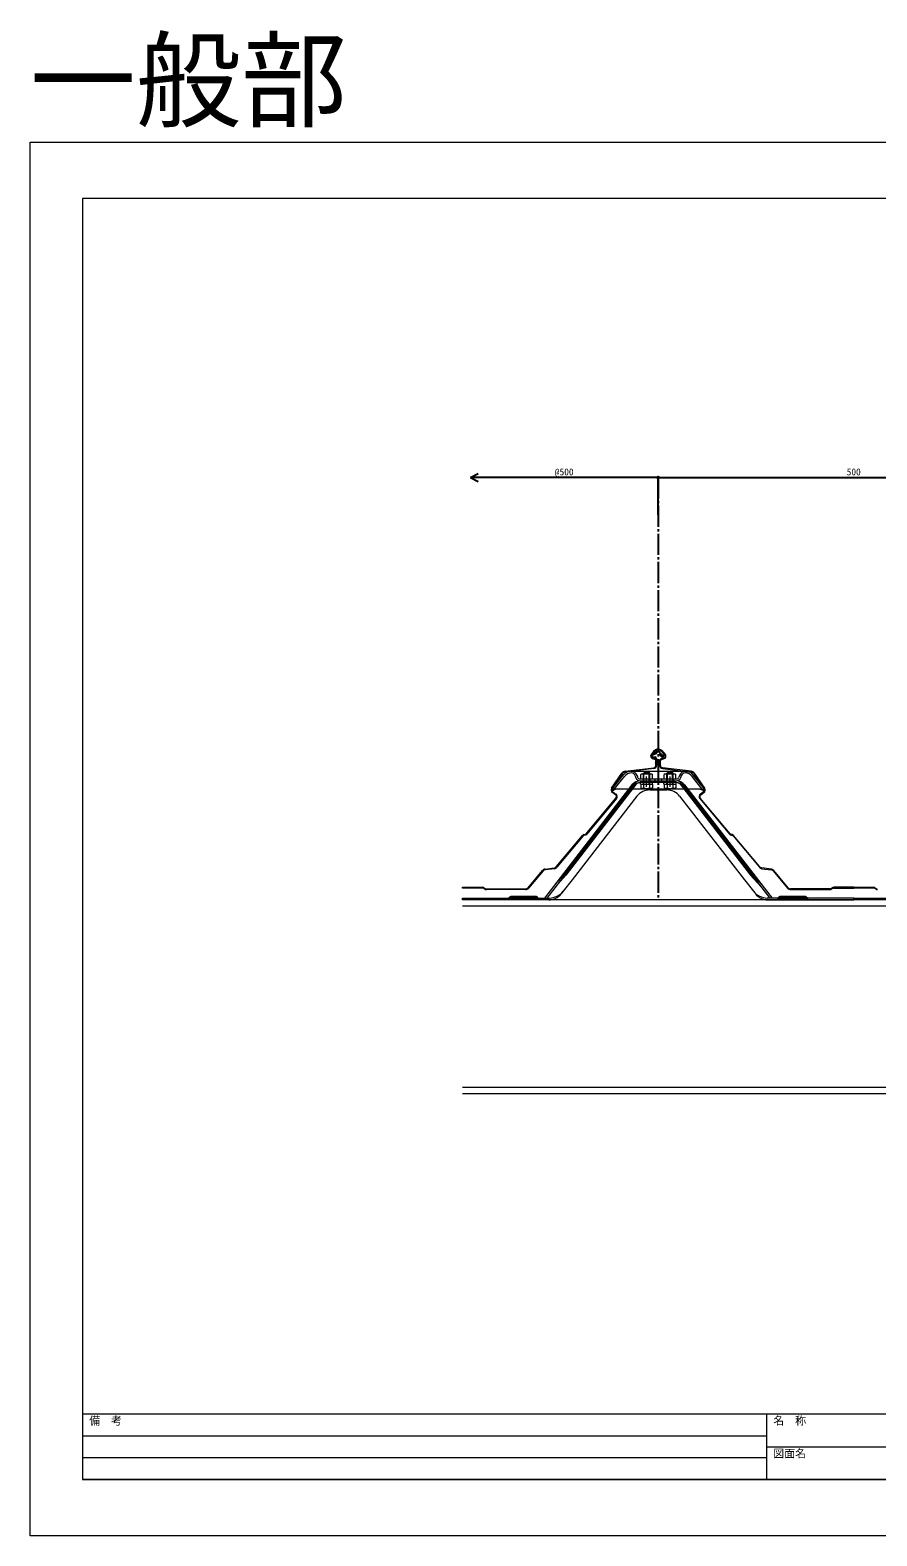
# Model space of a CAD drawing. Units: millimetres at full size, sheet at 1:3; details may follow other scales. Extents: x -1262 to 1258, y -891 to 1034.
# Drawn here: x -1262 to -179, y -891 to 1034 of the extents above; entities that cross this region are included whole.
import ezdxf
from ezdxf.enums import TextEntityAlignment as Align

# ---------------------------------------------------------------- set-up
doc = ezdxf.new("R2010")
doc.units = ezdxf.units.MM
doc.header["$LTSCALE"] = 3
doc.linetypes.add('CHAIN2', pattern=[12, 9, -1, 1, -1])
for name, color, linetype, lineweight in [('0-0_補助1', 4, 'Continuous', 5), ('0-4_寸法線1', 5, 'Continuous', 25), ('0-B_屋根1', 6, 'Continuous', 20), ('2-A_タイトフレーム', 3, 'Continuous', 9), ('3-F_シーリング1', 134, 'Continuous', 30), ('4-2_H鋼1', 2, 'Continuous', 18), ('5-B_枠2', 4, 'Continuous', 5)]:
    doc.layers.add(name, color=color, linetype=linetype, lineweight=lineweight)
doc.layers.add('D-C_補助線1', color=4, linetype='Continuous')
doc.styles.add('Arial', font='')
doc.styles.add('ＭＳ ゴシック', font='')
doc.styles.get('Arial').set_extended_font_data('Arial')
doc.styles.get('ＭＳ ゴシック').set_extended_font_data('MS Gothic')

msp = doc.modelspace()

# ---------------------------------------------------------------- linework, layer by layer
at = {"layer": '0-0_補助1'}
for p, q in [((-1194.647, 819), (-1194.647, -819)), ((1191.647, 819), (-1194.647, 819)), ((-1194.647, -735), (1191.647, -735)), ((-320.3, -735), (-320.3, -819)), ((-1194.647, -763), (-320.3, -763)), ((-320.3, -777), (651.647, -777)), ((-1194.647, -791), (-320.3, -791)), ((-1194.647, -819), (1191.647, -819)), ((1191.647, -819), (-1194.647, -819))]:
    msp.add_line(p, q, dxfattribs=at)
at = {"layer": '0-4_寸法線1'}
for p, q in [((-698.821, 462.211), (-688.821, 467.211)), ((-698.821, 462.211), (-688.821, 457.211)), ((-458.821, 462.211), (-698.821, 462.211)), ((-698.821, 462.149), (-698.821, 462.031)), ((-458.821, 414.274), (-458.821, 462.391)), ((-458.821, 462.211), (41.179, 462.211)), ((-458.821, 462.149), (-458.821, 462.031))]:
    msp.add_line(p, q, dxfattribs=at)
at = {"layer": '0-4_寸法線1', "linetype": 'CHAIN2'}
msp.add_line((-458.821, 462.211), (-458.821, -77.789), dxfattribs=at)
at = {"layer": '0-4_寸法線1'}
msp.add_circle((-458.821, 462.211), 1.05, dxfattribs=at)
msp.add_circle((-458.821, 462.211), 1.05, dxfattribs=at)
at = {"layer": '0-B_屋根1'}
for p, q in [((-466.337, 102.892), (-462.15, 101.59)), ((-461.853, 102.545), (-466.04, 103.847)), ((-465.321, 105.011), (-462.821, 105.011)), ((-462.821, 104.011), (-465.321, 104.011)), ((-461.821, 93.875), (-461.821, 103.011)), ((-460.821, 103.011), (-460.821, 93.875)), ((-458.821, 115.211), (-459.721, 115.211)), ((-459.497, 114.211), (-458.821, 114.211)), ((-456.821, 100.382), (-456.821, 93.875)), ((-456.752, 109.758), (-456.198, 108.224)), ((-455.821, 93.875), (-455.821, 100.382)), ((-455.812, 110.097), (-455.379, 108.9)), ((-451.209, 103.644), (-455.433, 102.286)), ((-455.127, 101.334), (-450.903, 102.692)), ((-518.303, 64.767), (-505.358, 83.936)), ((-504.529, 83.376), (-517.474, 64.208)), ((-501.095, 86.536), (-464.466, 90.896)), ((-464.348, 89.903), (-500.977, 85.543)), ((-453.294, 89.903), (-416.666, 85.543)), ((-416.547, 86.536), (-453.176, 90.896)), ((-413.113, 83.376), (-400.168, 64.208)), ((-399.34, 64.767), (-412.284, 83.936)), ((-513.356, 56.6), (-517.226, 59.214)), ((-516.667, 60.043), (-512.797, 57.429)), ((-400.976, 60.043), (-404.846, 57.429)), ((-404.286, 56.6), (-400.416, 59.214)), ((-511.971, 51.543), (-550.132, 6.064)), ((-405.671, 51.543), (-367.51, 6.064)), ((-366.744, 6.707), (-404.905, 52.186)), ((-589.005, -35.595), (-555.326, 4.542)), ((-554.559, 3.899), (-588.239, -36.238)), ((-551.595, 5.111), (-553.584, 4.535)), ((-366.047, 5.111), (-364.058, 4.535)), ((-363.78, 5.495), (-365.769, 6.072)), ((-363.083, 3.899), (-329.404, -36.238)), ((-328.638, -35.595), (-362.317, 4.542)), ((-603.412, -38.537), (-591.552, -36.99)), ((-591.422, -37.982), (-603.283, -39.529)), ((-326.22, -37.982), (-314.359, -39.529)), ((-314.23, -38.537), (-326.091, -36.99)), ((-625.122, -62.36), (-606.596, -40.281)), ((-605.83, -40.924), (-624.356, -63.003)), ((-311.813, -40.924), (-293.286, -63.003)), ((-292.52, -62.36), (-311.047, -40.281)), ((-679.691, -64.472), (-682.635, -63)), ((-682.188, -62.106), (-679.243, -63.578)), ((-678.349, -63.789), (-628.186, -63.789)), ((-628.186, -64.789), (-678.349, -64.789)), ((-239.293, -63.789), (-289.456, -63.789)), ((-289.456, -64.789), (-239.293, -64.789)), ((-235.455, -62.106), (-238.399, -63.578)), ((-237.952, -64.472), (-235.007, -63)), ((-208.821, -61.789), (-234.113, -61.789)), ((-179.691, -64.472), (-182.635, -63)), ((-182.188, -62.106), (-179.244, -63.578))]:
    msp.add_line(p, q, dxfattribs=at)
for points in [[(-466.076, 107.863), (-462.769, 109.207), (-461.315, 111.015)], [(-460.535, 110.389), (-462.153, 108.378), (-465.7, 106.937)], [(-461.477, 100.39), (-462.464, 96.49), (-461.495, 96.244), (-460.508, 100.144)], [(-454.338, 104.909), (-457.061, 107.412), (-456.383, 108.149), (-453.659, 105.642)], [(-453.042, 106.426), (-456.198, 108.224), (-456.752, 109.758)], [(-455.812, 110.097), (-455.379, 108.9), (-452.506, 107.271)], [(-553.863, 5.495), (-551.289, 6.241), (-512.737, 52.186)], [(-683.529, -62.789), (-708.821, -62.789), (-708.821, -61.789), (-683.529, -61.789)], [(-234.113, -62.789), (-208.821, -62.789), (-208.821, -61.789)], [(-183.53, -62.789), (-208.821, -62.789), (-208.821, -61.789), (-183.53, -61.789)]]:
    msp.add_lwpolyline(points, dxfattribs=at)
for centre, radius, start, end in [((-465.446, 105.757), 3, 152.3059, 252.73149), ((-452.225, 99.029), 17.834, 114.85353, 152.90711), ((-465.446, 105.757), 2, 153.88999, 252.73245), ((-465.321, 106.011), 2, 112.17758, 269.99958), ((-452.225, 99.029), 16.834, 115.59267, 153.13098), ((-465.321, 106.011), 1, 112.25568, 269.99723), ((-462.821, 103.011), 2, 0.00034, 90), ((-462.821, 103.011), 1, 0, 90), ((-462.447, 100.635), 1, 345.8, 72.72865), ((-462.447, 100.635), 2, 345.8, 72.72843), ((-458.823, 108.997), 3.207, 20.0769, 140.98235), ((-458.821, 109.01), 2.2, 19.8741, 141.18971), ((-458.82, 112.216), 2.995, 66.57536, 90.0188), ((-458.821, 112.212), 1.999, 66.57715, 89.99521), ((-464.382, 99.363), 16, 25.93718, 66.59444), ((-464.382, 99.363), 17, 26.54208, 66.59444), ((-454.821, 100.382), 2, 107.81598, 180), ((-454.821, 100.382), 1, 107.81574, 180), ((-453.321, 106.011), 1.5, 227.30688, 57.10469), ((-453.321, 106.011), 1.5, 227.30688, 227.38289), ((-453.321, 106.011), 0.5, 227.51087, 56.11639), ((-451.821, 105.548), 2, 287.81273, 24.00079), ((-451.821, 105.548), 3, 287.81508, 28.07475), ((-500.385, 80.578), 6, 96.78889, 145.96789), ((-500.386, 80.578), 5, 96.78897, 145.96798), ((-464.821, 93.875), 3, 276.78889, 360), ((-464.821, 93.875), 4, 276.78897, 0.00034), ((-452.821, 93.875), 4, 180, 263.21103), ((-452.821, 93.875), 3, 180, 263.21099), ((-417.257, 80.578), 5, 34.03215, 83.21103), ((-417.257, 80.578), 6, 34.03194, 83.21099), ((-514.988, 62.529), 4, 145.96789, 235.96851), ((-514.988, 62.529), 3, 145.96798, 235.96851), ((-402.655, 62.529), 3, 304.03234, 34.03215), ((-402.655, 62.529), 4, 304.03192, 34.03194), ((-515.035, 54.114), 3, 320.00001, 55.96851), ((-515.035, 54.114), 4, 319.99997, 55.96851), ((-402.607, 54.114), 4, 124.03234, 219.99999), ((-402.607, 54.114), 3, 124.03192, 220.00003), ((-553.027, 2.614), 3, 106.16424, 139.99997), ((-553.027, 2.614), 2, 106.16519, 139.99997), ((-552.43, 7.993), 3, 286.16519, 319.99997), ((-365.212, 7.993), 3, 219.99999, 253.83529), ((-365.212, 7.993), 2, 220.00003, 253.83481), ((-364.615, 2.614), 2, 40.00003, 73.83529), ((-364.615, 2.614), 3, 39.99998, 73.83481), ((-592.069, -33.024), 4, 277.42953, 319.99997), ((-592.069, -33.024), 5, 277.42957, 319.99997), ((-325.573, -33.024), 5, 220.00003, 262.57043), ((-325.573, -33.024), 4, 219.99998, 262.57047), ((-602.766, -43.495), 5, 97.42953, 139.99996), ((-602.766, -43.495), 4, 97.42957, 139.99998), ((-314.877, -43.495), 4, 40.00002, 82.57043), ((-314.877, -43.495), 5, 39.99994, 82.57047), ((-683.529, -64.789), 3, 63.43399, 90), ((-683.529, -64.789), 2, 63.43495, 90), ((-678.349, -61.789), 3, 243.43495, 270), ((-678.349, -61.789), 2, 243.43399, 270), ((-628.186, -59.789), 4, 270, 319.99996), ((-628.186, -59.789), 5, 270, 319.99998), ((-289.456, -59.789), 5, 220.00002, 270), ((-289.456, -59.789), 4, 219.99994, 270), ((-239.293, -61.789), 2, 270, 296.5665), ((-239.293, -61.789), 3, 270, 296.56505), ((-234.113, -64.789), 3, 90, 116.5665), ((-234.113, -64.789), 2, 90, 116.56505), ((-183.53, -64.789), 3, 63.43399, 90), ((-183.53, -64.789), 2, 63.43495, 90), ((-178.349, -61.789), 3, 243.43495, 270)]:
    msp.add_arc(centre, radius, start, end, dxfattribs=at)
at = {"layer": '2-A_タイトフレーム'}
for p, q in [((-518.128, 63.166), (-503.825, 81.235)), ((-514.823, 63.636), (-502.022, 79.808)), ((-493.412, 86.736), (-424.8, 86.736)), ((-487.999, 80.522), (-487.192, 78.075)), ((-485.815, 81.243), (-485.008, 78.796)), ((-479.878, 83.236), (-481.134, 82.511)), ((-481.134, 76.736), (-481.134, 82.511)), ((-479.878, 83.236), (-467.378, 83.236)), ((-477.628, 83.936), (-469.628, 83.936)), ((-477.628, 70.136), (-477.628, 83.936)), ((-477.381, 76.736), (-477.381, 82.511)), ((-477.003, 70.136), (-477.003, 84.561)), ((-473.628, 66.781), (-473.628, 79.853)), ((-469.628, 83.936), (-470.828, 85.136)), ((-470.253, 70.136), (-470.253, 84.561)), ((-469.875, 76.736), (-469.875, 82.511)), ((-469.628, 70.136), (-469.628, 83.936)), ((-467.378, 83.236), (-466.122, 82.511)), ((-466.122, 76.736), (-466.122, 82.511)), ((-449.878, 83.236), (-451.134, 82.511)), ((-451.134, 76.736), (-451.134, 82.511)), ((-449.878, 83.236), (-437.378, 83.236)), ((-447.628, 83.936), (-439.628, 83.936)), ((-447.628, 70.136), (-447.628, 83.936)), ((-447.381, 76.736), (-447.381, 82.511)), ((-447.003, 70.136), (-447.003, 84.561)), ((-443.628, 66.781), (-443.628, 79.727)), ((-439.628, 83.936), (-440.828, 85.136)), ((-440.253, 70.136), (-440.253, 84.561)), ((-439.875, 76.736), (-439.875, 82.511)), ((-439.628, 70.136), (-439.628, 83.936)), ((-437.378, 83.236), (-436.122, 82.511)), ((-436.122, 76.736), (-436.122, 82.511)), ((-431.441, 81.243), (-432.248, 78.796)), ((-429.257, 80.522), (-430.064, 78.075)), ((-402.433, 63.636), (-415.234, 79.808)), ((-399.128, 63.166), (-413.431, 81.235)), ((-492.332, 69.003), (-604.128, -75.489)), ((-490.512, 67.595), (-601.22, -75.489)), ((-488.935, 70.827), (-578.409, -44.813)), ((-487.116, 69.419), (-576.59, -46.221)), ((-518.016, 63.188), (-518.128, 63.166)), ((-518.128, 63.166), (-516.325, 61.738)), ((-516.275, 61.785), (-516.325, 61.738)), ((-405.128, 63.734), (-512.329, 63.734)), ((-482.209, 74.436), (-435.047, 74.436)), ((-482.159, 76.736), (-435.047, 76.736)), ((-435.676, 72.136), (-481.58, 72.136)), ((-481.328, 70.136), (-481.328, 72.136)), ((-481.328, 70.136), (-465.928, 70.136)), ((-481.134, 70.136), (-481.134, 65.303)), ((-481.134, 65.303), (-479.978, 64.636)), ((-479.978, 64.636), (-467.278, 64.636)), ((-477.878, 76.736), (-477.878, 72.136)), ((-477.381, 70.136), (-477.381, 65.303)), ((-469.875, 70.136), (-469.875, 65.303)), ((-469.378, 76.736), (-469.378, 72.136)), ((-469.341, 62.686), (-447.915, 62.686)), ((-466.122, 65.303), (-467.278, 64.636)), ((-466.122, 70.136), (-466.122, 65.303)), ((-465.928, 70.136), (-465.928, 72.136)), ((-462.878, 76.736), (-462.878, 74.436)), ((-454.378, 76.736), (-454.378, 74.436)), ((-451.328, 70.136), (-451.328, 72.136)), ((-451.328, 70.136), (-435.928, 70.136)), ((-451.134, 70.136), (-451.134, 65.303)), ((-451.134, 65.303), (-449.978, 64.636)), ((-449.978, 64.636), (-437.278, 64.636)), ((-447.878, 76.736), (-447.878, 72.136)), ((-447.381, 70.136), (-447.381, 65.303)), ((-439.875, 70.136), (-439.875, 65.303)), ((-439.378, 76.736), (-439.378, 72.136)), ((-436.122, 65.303), (-437.278, 64.636)), ((-436.122, 70.136), (-436.122, 65.303)), ((-435.928, 70.136), (-435.928, 72.136)), ((-430.14, 69.419), (-340.666, -46.221)), ((-428.321, 70.827), (-338.847, -44.813)), ((-426.744, 67.595), (-316.036, -75.489)), ((-424.925, 69.003), (-313.128, -75.489)), ((-400.981, 61.785), (-400.931, 61.738)), ((-399.128, 63.166), (-400.931, 61.738)), ((-399.24, 63.188), (-399.128, 63.166)), ((-485.95, 54.537), (-568.657, -52.359)), ((-431.306, 54.537), (-348.599, -52.359)), ((-578.409, -44.813), (-591.889, -59.671)), ((-576.59, -46.221), (-590.07, -61.078)), ((-568.657, -52.359), (-580.237, -66.835)), ((-348.599, -52.359), (-337.019, -66.835)), ((-340.666, -46.221), (-327.186, -61.078)), ((-338.847, -44.813), (-325.367, -59.671)), ((-580.237, -66.835), (-582.707, -70.028))]:
    msp.add_line(p, q, dxfattribs=at)
for points in [[(-477.628, 83.936), (-476.428, 85.136), (-470.828, 85.136)], [(-447.628, 83.936), (-446.428, 85.136), (-440.828, 85.136)], [(-512.128, 63.734), (-512.215, 63.735), (-512.304, 63.735), (-512.395, 63.736), (-512.489, 63.736), (-512.588, 63.737), (-512.693, 63.736), (-512.804, 63.735), (-512.924, 63.734), (-513.052, 63.732), (-513.191, 63.729), (-513.341, 63.726), (-513.501, 63.722), (-513.67, 63.716), (-513.847, 63.71), (-514.031, 63.702), (-514.22, 63.692), (-514.414, 63.681), (-514.612, 63.668), (-514.811, 63.654), (-515.011, 63.637), (-515.212, 63.619), (-515.411, 63.598), (-515.608, 63.576), (-515.803, 63.553), (-515.994, 63.528), (-516.181, 63.503), (-516.362, 63.478), (-516.537, 63.452), (-516.705, 63.426), (-516.865, 63.4), (-517.016, 63.375), (-517.16, 63.351), (-517.296, 63.327), (-517.426, 63.303), (-517.551, 63.279), (-517.672, 63.256), (-517.789, 63.234), (-517.904, 63.211), (-518.016, 63.188)], [(-512.128, 63.734), (-512.216, 63.722), (-512.304, 63.709), (-512.394, 63.696), (-512.485, 63.682), (-512.579, 63.667), (-512.677, 63.649), (-512.779, 63.63), (-512.885, 63.608), (-512.996, 63.584), (-513.114, 63.556), (-513.238, 63.525), (-513.367, 63.49), (-513.502, 63.451), (-513.64, 63.409), (-513.781, 63.363), (-513.924, 63.312), (-514.069, 63.258), (-514.213, 63.199), (-514.357, 63.135), (-514.499, 63.067), (-514.639, 62.995), (-514.776, 62.918), (-514.909, 62.839), (-515.038, 62.759), (-515.162, 62.677), (-515.281, 62.595), (-515.395, 62.514), (-515.502, 62.435), (-515.602, 62.359), (-515.695, 62.286), (-515.781, 62.218), (-515.859, 62.154), (-515.931, 62.094), (-515.997, 62.037), (-516.059, 61.983), (-516.117, 61.931), (-516.172, 61.881), (-516.224, 61.833), (-516.275, 61.785)], [(-405.128, 63.734), (-405.041, 63.735), (-404.952, 63.735), (-404.861, 63.736), (-404.767, 63.736), (-404.668, 63.737), (-404.563, 63.736), (-404.452, 63.735), (-404.332, 63.734), (-404.204, 63.732), (-404.065, 63.729), (-403.915, 63.726), (-403.755, 63.722), (-403.586, 63.716), (-403.409, 63.71), (-403.225, 63.702), (-403.036, 63.692), (-402.842, 63.681), (-402.644, 63.668), (-402.445, 63.654), (-402.245, 63.637), (-402.044, 63.619), (-401.845, 63.598), (-401.648, 63.576), (-401.453, 63.553), (-401.262, 63.528), (-401.075, 63.503), (-400.894, 63.478), (-400.719, 63.452), (-400.551, 63.426), (-400.391, 63.4), (-400.24, 63.375), (-400.096, 63.351), (-399.96, 63.327), (-399.83, 63.303), (-399.705, 63.279), (-399.584, 63.256), (-399.467, 63.234), (-399.352, 63.211), (-399.24, 63.188)], [(-405.128, 63.734), (-405.04, 63.722), (-404.952, 63.709), (-404.862, 63.696), (-404.771, 63.682), (-404.677, 63.667), (-404.579, 63.649), (-404.477, 63.63), (-404.371, 63.608), (-404.26, 63.584), (-404.142, 63.556), (-404.018, 63.525), (-403.889, 63.49), (-403.754, 63.451), (-403.616, 63.409), (-403.475, 63.363), (-403.332, 63.312), (-403.187, 63.258), (-403.043, 63.199), (-402.899, 63.135), (-402.757, 63.067), (-402.617, 62.995), (-402.48, 62.918), (-402.347, 62.839), (-402.218, 62.759), (-402.094, 62.677), (-401.975, 62.595), (-401.861, 62.514), (-401.754, 62.435), (-401.654, 62.359), (-401.561, 62.286), (-401.476, 62.218), (-401.397, 62.154), (-401.325, 62.094), (-401.259, 62.037), (-401.197, 61.983), (-401.139, 61.931), (-401.084, 61.881), (-401.032, 61.833), (-400.981, 61.785)], [(-598.525, -77.789), (-708.821, -77.789), (-708.821, -75.489), (-597.874, -75.489)], [(-318.731, -77.789), (-208.821, -77.789), (-208.821, -75.489), (-319.382, -75.489)], [(-98.525, -77.789), (-208.821, -77.789), (-208.821, -75.489), (-97.874, -75.489)]]:
    msp.add_lwpolyline(points, dxfattribs=at)
for centre, radius, start, end in [((-492.456, 72.236), 14.5, 90, 141.63658), ((-492.456, 72.236), 12.2, 92.66953, 141.63658), ((-493.412, 78.736), 5.7, 18.26289, 86.09409), ((-493.412, 78.736), 8, 18.26289, 87.07932), ((-482.159, 79.736), 5.3, 198.26289, 270), ((-482.159, 79.736), 3, 198.26289, 270), ((-479.257, 79.261), 3.753, 59.99996, 120.00004), ((-473.628, 73.159), 10.076, 68.13455, 111.86545), ((-467.999, 79.261), 3.753, 59.99996, 120.00004), ((-449.257, 79.261), 3.753, 59.99996, 120.00004), ((-443.628, 73.159), 10.076, 68.13455, 111.86545), ((-437.999, 79.261), 3.753, 59.99996, 120.00004), ((-435.097, 79.736), 3, 270, 341.73711), ((-435.097, 79.736), 5.3, 270, 341.73711), ((-423.844, 78.736), 8, 92.92068, 161.73711), ((-423.844, 78.736), 5.7, 93.90591, 161.73711), ((-424.8, 72.236), 14.5, 38.36342, 90), ((-424.8, 72.236), 12.2, 38.36342, 87.33047), ((-481.259, 60.436), 14, 90, 142.27008), ((-481.259, 60.436), 11.7, 90, 142.27008), ((-481.58, 65.136), 9.3, 98.70234, 142.27008), ((-481.58, 65.136), 7, 90, 142.27008), ((-469.341, 41.686), 21, 90, 142.27008), ((-479.257, 68.553), 3.753, 240.00023, 299.99978), ((-473.628, 75.524), 10.888, 249.83899, 290.16101), ((-467.999, 68.553), 3.753, 240.00023, 299.99977), ((-449.257, 68.553), 3.753, 240.00023, 299.99978), ((-447.915, 41.686), 21, 37.72992, 90), ((-443.628, 75.524), 10.888, 249.83899, 290.16101), ((-437.999, 68.553), 3.753, 240.00023, 299.99977), ((-435.997, 60.436), 14, 37.72992, 90), ((-435.997, 60.436), 11.7, 37.72992, 90), ((-435.676, 65.136), 7, 37.72992, 90), ((-435.676, 65.136), 9.3, 37.72992, 81.29766), ((-598.525, -57.789), 20, 270, 322.27008), ((-597.874, -53.189), 22.3, 270, 322.27008), ((-319.382, -53.189), 22.3, 217.72992, 270), ((-318.731, -57.789), 20, 217.72992, 270)]:
    msp.add_arc(centre, radius, start, end, dxfattribs=at)
at = {"layer": '3-F_シーリング1'}
for centre, start, end in [((-645.926, -77.24), 348.88023, 186.89374), ((-643.407, -77.24), 348.88023, 186.89374), ((-640.888, -77.24), 348.88023, 186.89374), ((-638.37, -77.24), 348.88023, 186.89374), ((-635.851, -77.24), 348.88023, 186.89374), ((-633.333, -77.24), 348.88023, 186.89374), ((-630.814, -77.24), 348.88023, 186.89374), ((-628.295, -77.24), 348.88023, 186.89374), ((-625.777, -77.24), 348.88023, 186.89374), ((-623.258, -77.24), 348.88023, 186.89374), ((-620.74, -77.24), 348.88023, 186.89374), ((-618.221, -77.24), 348.88023, 186.89374), ((-615.702, -77.24), 348.88023, 186.89374), ((-301.94, -77.24), 353.10626, 191.11977), ((-299.422, -77.24), 353.10626, 191.11977), ((-296.903, -77.24), 353.10626, 191.11977), ((-294.384, -77.24), 353.10626, 191.11977), ((-291.866, -77.24), 353.10626, 191.11977), ((-289.347, -77.24), 353.10626, 191.11977), ((-286.829, -77.24), 353.10626, 191.11977), ((-284.31, -77.24), 353.10626, 191.11977), ((-281.792, -77.24), 353.10626, 191.11977), ((-279.273, -77.24), 353.10626, 191.11977), ((-276.754, -77.24), 353.10626, 191.11977), ((-274.236, -77.24), 353.10626, 191.11977), ((-271.717, -77.24), 353.10626, 191.11977)]:
    msp.add_arc(centre, 3.441, start, end, dxfattribs=at)
at = {"layer": '4-2_H鋼1'}
for p, q in [((791.311, -77.789), (-708.821, -77.789)), ((791.311, -85.789), (-708.821, -85.789)), ((791.311, -317.789), (-708.821, -317.789)), ((791.311, -325.789), (-708.821, -325.789))]:
    msp.add_line(p, q, dxfattribs=at)
at = {"layer": '5-B_枠2'}
msp.add_lwpolyline([(-1261.5, 891), (1258.5, 891), (1258.5, -891), (-1261.5, -891)], close=True, dxfattribs=at)

# ---------------------------------------------------------------- texts
at = {"layer": '0-0_補助1', "style": 'Arial'}
for s, p in [('備\u3000考', (-1185.974, -751.913)), ('名\u3000称', (-311.626, -751.913)), ('図面名', (-311.626, -793.913))]:
    msp.add_text(s, height=10.23, dxfattribs=at).set_placement(p, align=Align.BOTTOM_LEFT)
at = {"layer": '0-4_寸法線1', "style": 'ＭＳ ゴシック'}
for s, p in [('@500', (-590.821, 462.211)), ('500', (-217.821, 462.211))]:
    msp.add_text(s, height=8.798, dxfattribs=at).set_placement(p, align=Align.BOTTOM_LEFT)
at = {"layer": 'D-C_補助線1', "style": 'ＭＳ ゴシック'}
msp.add_text('一般部', height=98.97, dxfattribs=at).set_placement((-1261.5, 891), align=Align.BOTTOM_LEFT)

doc.saveas('drawing.dxf')
